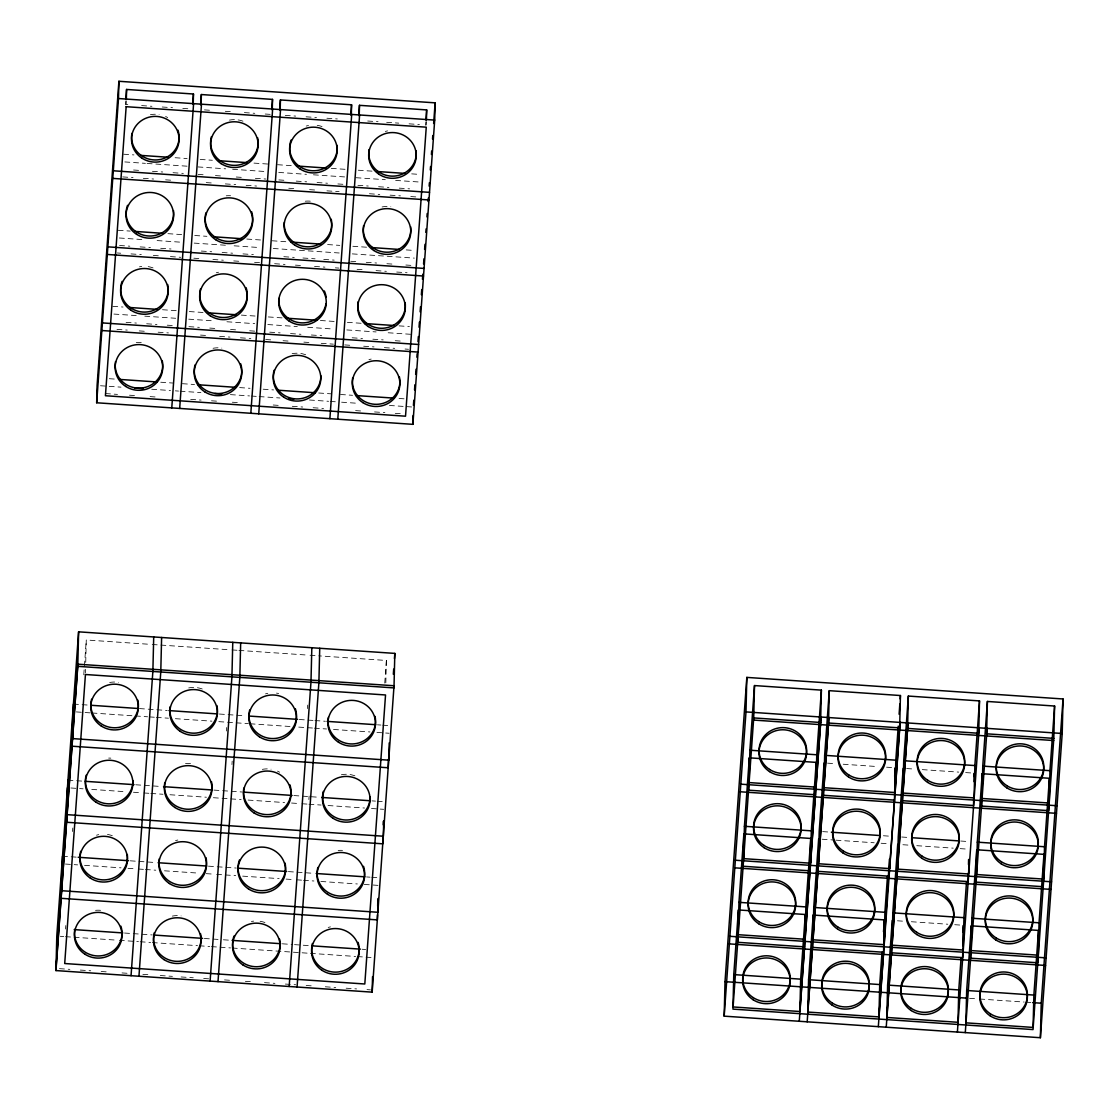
<?xml version="1.0" encoding="UTF-8"?>
<svg xmlns="http://www.w3.org/2000/svg" width="1119" height="1119" viewBox="0 0 1119 1119"><rect width="100%" height="100%" fill="white"/><g stroke="black" fill="none" stroke-linecap="round" stroke-linejoin="round"><path stroke-width="0.75" stroke-dasharray="5 3.75" d="M85.478 672.771L85.562 669.33M85.729 662.42L86.275 639.984L150.464 644.362M126.293 101.186L126.209 104.543L131.357 104.892M385.831 682.898L386.377 660.462L318.719 655.846M426.297 125.006L426.381 121.663M65.545 929.022L65.797 925.539M72.539 831.515L72.791 828.032M83.785 674.813L84.275 667.847M84.401 666.113L86.275 639.984M125.482 104.752L125.72 101.353M226.402 731.001L226.653 727.532M231.941 764.571L232.192 761.102M307.459 708.579L307.711 705.096M308.872 799.525L309.124 796.043M384.754 683.094L386.377 660.462M425.57 125.23L425.821 121.817M141.637 105.592L151.932 106.305M162.227 107.004L172.522 107.704M182.803 108.403L191.377 108.991M204.469 109.886L213.156 110.473M225.297 111.299L233.969 111.9M244.39 112.599L254.796 113.313M265.203 114.026L270.42 114.376M285.261 115.397L295.668 116.096M306.088 116.81L316.495 117.523M326.902 118.236L337.323 118.95M367.717 121.02L378.054 121.719M386.67 122.307L398.742 123.132M409.078 123.831L419.415 124.545M123.65 154.212L133.944 154.912M175.11 157.723L187.111 158.534M200.203 159.43L212.358 160.269M253.999 163.108L267.889 164.045M277.526 164.703L293.136 165.78M331.322 168.382L345.198 169.319M358.29 170.214L372.067 171.151M411.694 173.865L420.31 174.452M124.824 161.933L145.4 163.346M147.121 163.458L188.286 166.269M197.923 166.927L225.688 168.815M232.626 169.291L265.595 171.543M278.715 172.438L306.48 174.326M313.418 174.802L344.652 176.928M356.024 177.711L385.314 179.697M395.65 180.411L419.765 182.047M133.581 170.018L142.155 170.592M152.436 171.305L162.731 172.004M173.025 172.704L183.32 173.403M198.105 174.41L205.043 174.886M215.449 175.599L224.136 176.187M236.277 177.012L244.949 177.613M255.37 178.327L265.776 179.026M278.883 179.921L285.835 180.397M296.241 181.11L306.648 181.824M317.069 182.523L327.475 183.236M337.896 183.95L344.834 184.425M357.912 185.32L368.249 186.02M378.6 186.719L388.936 187.433M399.273 188.132L409.61 188.845M122.74 176.914L133.035 177.613M143.316 178.327L153.611 179.026M165.612 179.837L174.2 180.425M206.232 182.607L214.904 183.208M225.325 183.908L235.731 184.621M246.138 185.334L256.559 186.048M288.758 188.244L297.43 188.831M309.585 189.657L318.258 190.258M326.93 190.845L339.085 191.671M369.438 193.741L379.775 194.454M390.111 195.154L400.448 195.853M410.785 196.566L419.401 197.154M118.194 230.276L130.21 231.087M167.934 233.661L181.656 234.598M194.748 235.494L206.903 236.319M246.809 239.046L262.433 240.109M272.071 240.767L285.946 241.718M327.601 244.557L339.742 245.383M352.835 246.278L366.612 247.215M406.239 249.915L414.855 250.502M119.369 237.997L143.386 239.634M157.108 240.571L181.11 242.208M194.202 243.103L225.437 245.229M234.123 245.816L260.154 247.593M273.26 248.488L339.197 252.992M352.289 253.887L414.31 258.111M119.551 245.495L129.832 246.194M140.127 246.893L150.422 247.593M160.702 248.292L170.997 248.991M201.322 251.062L211.729 251.775M222.149 252.488L232.556 253.202M242.977 253.901L253.384 254.614M283.848 256.699L294.255 257.412M302.941 257.999L315.082 258.825M323.755 259.412L334.175 260.126M350.737 261.259L355.912 261.608M366.249 262.322L376.585 263.021M386.922 263.72L395.539 264.308M405.875 265.021L414.492 265.609M117.285 252.978L120.712 253.216M131.007 253.915L141.302 254.614M153.303 255.44L161.877 256.013M170.452 256.601L180.746 257.3M193.839 258.195L202.511 258.797M212.918 259.496L223.338 260.209M233.745 260.923L242.431 261.51M254.572 262.336L259.776 262.699M274.631 263.706L285.037 264.42M295.444 265.133L304.13 265.721M314.537 266.434L324.944 267.147M335.364 267.847L338.833 268.084M357.087 269.329L365.703 269.917M376.04 270.63L386.377 271.33M396.713 272.043L407.05 272.742M112.739 306.326L123.034 307.04M162.479 309.725L176.201 310.662M189.293 311.558L203.182 312.495M241.354 315.11L255.244 316.048M268.35 316.943L282.226 317.894M320.412 320.496L334.287 321.447M347.38 322.342L361.157 323.279M399.063 325.867L409.4 326.566M113.914 314.061L136.21 315.572M144.785 316.159L175.655 318.272M188.747 319.167L214.778 320.929M226.933 321.768L254.698 323.657M267.805 324.552L297.304 326.566M307.711 327.28L333.742 329.056M346.834 329.937L376.124 331.937M388.181 332.763L410.575 334.287M126.097 322.37L136.392 323.069M146.673 323.769L156.968 324.468M167.263 325.181L174.116 325.643M188.929 326.65L199.336 327.363M209.757 328.077L218.429 328.664M230.57 329.49L239.256 330.091M249.663 330.79L254.866 331.154M269.721 332.161L280.128 332.875M290.534 333.588L300.955 334.287M311.362 335.001L321.768 335.714M352.177 337.784L362.514 338.498M372.851 339.197L383.188 339.896M395.245 340.722L403.861 341.309M116.977 329.392L127.272 330.091M139.274 330.916L147.848 331.49M158.143 332.203L168.423 332.902M200.525 335.085L209.211 335.686M219.618 336.385L230.024 337.099M240.445 337.812L250.852 338.525M265.693 339.533L270.91 339.882M283.051 340.722L291.723 341.309M303.878 342.134L312.551 342.722M321.223 343.323L333.378 344.148M344.736 344.918L353.352 345.505M363.689 346.219L374.026 346.918M384.363 347.631L394.699 348.331M405.05 349.03L408.491 349.268M109.284 378.712L116.138 379.173M160.73 382.222L172.732 383.034M182.383 383.691L194.524 384.516M239.648 387.594L250.055 388.307M263.161 389.202L273.582 389.916M318.691 392.993L330.846 393.818M340.47 394.475L352.527 395.301M399.049 398.476L404.225 398.826M100.5 385.747L120.992 387.146M151.708 389.244L170.48 390.531M175.361 390.853L178.522 391.077M180.103 391.174L200.916 392.601M230.416 394.615L249.509 395.916M251.243 396.028L257.566 396.462M259.146 396.574L279.974 397.986M309.473 400.001L328.566 401.301M330.301 401.427L336.623 401.861M341.617 402.197L358.681 403.358M389.412 405.456L411.596 406.966M105.48 393.566L117.481 394.392M129.496 395.203L138.071 395.79M150.072 396.616L158.646 397.203M190.692 399.385L201.098 400.098M211.505 400.798L220.191 401.399M232.332 402.225L241.005 402.812M273.204 405.008L281.89 405.61M292.297 406.309L302.703 407.022M313.124 407.736L323.531 408.449M355.604 410.631L364.221 411.219M374.557 411.932L384.894 412.631M395.245 413.331L402.127 413.806M152.198 644.488L159.136 644.964M160.87 645.076L230.248 649.817M231.983 649.929L237.2 650.279M238.934 650.405L308.312 655.133M310.047 655.258L316.985 655.72M73.434 704.075L80.386 704.55M82.121 704.676L87.324 705.026M139.455 708.579L155.093 709.656M156.828 709.768L167.249 710.481M219.38 714.034L226.318 714.509M228.066 714.635L245.439 715.81M299.291 719.489L313.194 720.44M314.929 720.552L325.363 721.265M377.481 724.818L380.95 725.056M382.698 725.182L389.65 725.644M76.358 711.922L90.261 712.873M91.996 712.985L133.693 715.838M135.427 715.95L147.596 716.789M149.331 716.901L154.548 717.251M156.282 717.377L168.437 718.202M175.389 718.678L211.883 721.168M218.834 721.643L225.772 722.119M227.521 722.231L234.472 722.706M236.207 722.832L248.362 723.657M250.096 723.769L291.807 726.623M298.745 727.098L305.697 727.574M307.445 727.686L312.649 728.035M314.383 728.161L326.552 728.987M333.504 729.462L369.983 731.952M376.935 732.427L389.104 733.253M827.584 763.158L836.257 763.759M843.208 764.235L877.911 766.599M886.584 767.186L893.521 767.662M906.642 768.557L915.314 769.145M922.252 769.62L958.703 772.11M965.641 772.586L972.579 773.047M67.979 780.139L74.931 780.614M76.665 780.74L83.617 781.202M135.735 784.769L161.793 786.545M213.925 790.098L220.877 790.574M222.611 790.685L241.718 791.986M293.835 795.553L319.908 797.329M372.026 800.882L375.494 801.12M377.243 801.232L382.446 801.596M822.675 831.613L829.613 832.088M883.409 835.753L890.36 836.229M901.732 837.012L908.67 837.488M960.731 841.026L969.404 841.628M70.903 787.986L83.072 788.811M91.758 789.413L126.503 791.776M133.455 792.252L142.141 792.839M143.875 792.965L149.093 793.315M150.827 793.441L162.982 794.266M169.934 794.742L206.428 797.232M213.379 797.707L220.331 798.183M222.066 798.295L229.017 798.77M230.752 798.882L241.172 799.595M248.124 800.071L284.604 802.561M291.555 803.036L300.242 803.624M301.99 803.75L307.193 804.099M308.928 804.225L321.097 805.051M328.049 805.526L364.528 808.016M371.48 808.491L383.649 809.317M822.129 839.222L834.284 840.047M836.019 840.173L874.191 842.775M881.129 843.25L889.815 843.838M902.921 844.733L909.859 845.209M916.797 845.684L953.248 848.16M960.186 848.636L967.124 849.111M62.524 856.203L69.476 856.678M71.21 856.79L76.414 857.154M130.28 860.819L156.338 862.595M208.47 866.162L236.263 868.05M288.394 871.603L314.453 873.379M366.57 876.946L370.053 877.17M371.788 877.296L376.991 877.646M65.448 864.05L77.617 864.875M84.568 865.351L121.048 867.84M128 868.316L136.686 868.904M138.42 869.015L143.638 869.379M145.372 869.491L155.793 870.204M164.479 870.806L199.238 873.17M206.176 873.645L214.876 874.233M216.61 874.359L223.562 874.834M225.297 874.946L235.717 875.659M242.669 876.135L279.149 878.625M286.1 879.1L294.787 879.688M296.535 879.8L301.738 880.163M303.473 880.275L313.907 880.989M320.859 881.464L357.339 883.954M364.29 884.43L378.194 885.381M897.466 920.797L904.404 921.273M911.342 921.734L947.793 924.224M954.731 924.7L961.669 925.175M124.531 933.036L152.282 934.938M204.329 938.477L221.674 939.666M223.408 939.792L230.346 940.254M282.38 943.807L292.786 944.52M294.521 944.632L308.396 945.583M362.178 949.248L365.647 949.485M60.272 936.295L63.741 936.533M65.475 936.659L72.427 937.135M74.162 937.246L117.607 940.212M119.341 940.324L138.448 941.639M140.197 941.75L150.617 942.464M152.352 942.576L197.531 945.667M199.266 945.779L209.687 946.492M211.421 946.618L230.542 947.919M232.276 948.031L308.718 953.248M310.453 953.36L355.632 956.451M357.367 956.563L364.318 957.039M366.053 957.165L371.27 957.514M969.544 998.316L978.076 998.903M979.782 999.015L1024.165 1002.051M1025.871 1002.162L1030.991 1002.512M59.475 968.662L69.896 969.362M80.33 970.075L90.751 970.788M101.172 971.502L109.858 972.089M122.027 972.929L128.979 973.39M142.868 974.341L151.569 974.943M160.255 975.53L172.41 976.355M181.096 976.957L193.265 977.782M203.686 978.496L208.903 978.845M224.527 979.908L233.228 980.51M245.383 981.335L254.069 981.922M264.49 982.636L274.924 983.349M285.345 984.063L295.766 984.776M306.186 985.489L314.887 986.077M325.307 986.79L335.728 987.504M346.149 988.203L356.583 988.916M367.004 989.63L370.473 989.867M385.286 131.469A23.779 22.87 1.4 0 1 387.552 130.895M382.097 206.959A23.779 22.87 1.4 0 1 390.811 206.763M368.934 359.647A23.779 22.87 1.4 0 1 371.186 359.073M306.242 126.069A23.779 22.87 1.4 0 1 308.494 125.51M317.209 125.314A23.779 22.87 1.4 0 1 323.699 127.272M305.291 201.21A23.779 22.87 1.4 0 1 311.753 201.364M292.129 353.688A23.779 22.87 1.4 0 1 307.333 355.45M229.437 120.111A23.779 22.87 1.4 0 1 244.641 121.873M226.234 195.825A23.779 22.87 1.4 0 1 230.57 195.741M216.275 272.798A23.779 22.87 1.4 0 1 218.527 272.239M213.072 348.289A23.779 22.87 1.4 0 1 221.786 348.093M150.394 114.725A23.779 22.87 1.4 0 1 159.108 114.53M165.598 116.488A23.779 22.87 1.4 0 1 167.682 117.579M139.483 266.84A23.779 22.87 1.4 0 1 141.721 266.49M148.198 266.644A23.779 22.87 1.4 0 1 154.688 268.602M136.266 342.554A23.779 22.87 1.4 0 1 142.742 342.708M341.379 774.754A23.779 22.87 1.4 0 1 356.583 776.516M338.162 850.468A23.779 22.87 1.4 0 1 342.512 850.384M328.203 927.455A23.779 22.87 1.4 0 1 330.469 926.882M265.525 693.878A23.779 22.87 1.4 0 1 267.777 693.304M276.491 693.109A23.779 22.87 1.4 0 1 278.645 693.542M262.322 769.368A23.779 22.87 1.4 0 1 271.036 769.173M277.526 771.131A23.779 22.87 1.4 0 1 279.624 772.222M251.411 921.483A23.779 22.87 1.4 0 1 253.663 921.133M260.126 921.287A23.779 22.87 1.4 0 1 266.616 923.245M188.719 687.919A23.779 22.87 1.4 0 1 203.924 689.682M185.516 763.62A23.779 22.87 1.4 0 1 191.978 763.773M175.557 840.607A23.779 22.87 1.4 0 1 177.809 840.033M172.354 916.097A23.779 22.87 1.4 0 1 181.068 915.901M109.662 682.52A23.779 22.87 1.4 0 1 118.376 682.324M108.669 758.095A23.779 22.87 1.4 0 1 110.809 758.15M96.5 835.208A23.779 22.87 1.4 0 1 98.766 834.648M107.466 834.438A23.779 22.87 1.4 0 1 113.956 836.411M95.549 910.348A23.779 22.87 1.4 0 1 102.011 910.502"/><path stroke-width="1.5" d="M56.006 968.425L77.826 664.182L394.028 685.751L372.165 992.147L55.95 970.579L56.789 936.057L78.61 631.829L394.825 653.398L393.986 687.905L77.77 666.337L78.61 631.829M61.979 863.812L61.125 898.319L377.341 919.888L377.467 914.713M62.524 856.203L61.671 890.71L377.886 912.279L378.222 898.473M67.434 787.748L66.581 822.255L382.796 843.824L382.964 836.928M67.979 780.139L67.126 814.66L383.341 836.215L383.719 820.689M72.889 711.684L72.036 746.205L388.251 767.774L388.461 759.144M73.434 704.075L72.581 738.596L388.797 760.165L389.216 742.904M96.668 402.77L97.087 385.523L118.908 81.281L435.123 102.85L434.704 120.097L412.883 424.339L96.668 402.77L118.488 98.528L118.908 81.281M126.335 99.507L126.573 89.45L193.461 94.01L193.223 104.067M153.709 636.949L152.869 671.456L131.049 975.698M161.612 637.48L160.772 672.001L138.952 976.244M201.126 104.613L201.364 94.542L272.518 99.395L272.267 109.466M232.766 642.334L231.927 676.855L210.106 981.097M240.669 642.879L239.83 677.387L218.009 981.629M280.184 109.998L280.421 99.941L351.576 104.794L351.324 114.851M311.823 647.733L310.97 682.24L289.164 986.482M319.726 648.265L318.887 682.786L297.067 987.028M359.227 115.397L359.479 105.326L426.675 109.914L426.423 119.985M372.165 992.147L372.543 976.607M377.676 906.082L377.844 899.186M383.257 824.843L383.341 821.388M412.883 424.339L413.093 415.471M724.175 1016.15L725.014 981.643L746.835 677.401L1063.05 698.969L1062.211 733.477L1040.39 1037.719L724.175 1016.15L745.995 711.908L746.835 677.401M733.77 974.593L732.987 1006.946L799.875 1011.506L804.505 946.856L805.302 914.503L738.414 909.943L733.77 974.593L800.658 979.153L799.875 1011.506M738.414 909.943L737.617 942.296L804.505 946.856M738.96 902.334L738.162 934.687L805.051 939.261L809.96 870.806L810.757 838.453L743.869 833.879L738.96 902.334L805.848 906.908L805.051 939.261M743.869 833.879L743.072 866.246L809.96 870.806M744.415 826.284L743.617 858.637L810.506 863.197L815.415 794.742L816.213 762.389L749.324 757.829L744.415 826.284L811.303 830.844L810.506 863.197M749.324 757.829L748.527 790.182L815.415 794.742M749.87 750.22L749.073 782.573L815.961 787.133L820.605 722.482L821.388 690.129L754.5 685.569L749.87 750.22L816.758 754.779L815.961 787.133M1054.602 706.033L1049.958 770.683L1049.174 803.036L981.978 798.462L982.762 766.109L987.406 701.459L1054.602 706.033L1053.804 738.386L1033.033 1029.578L732.931 1009.114L753.716 717.922L754.5 685.569M807.778 1012.052L808.575 979.698L813.205 915.048L884.36 919.902L883.562 952.255L878.933 1016.905L807.778 1012.052L812.422 947.401L813.205 915.048M812.967 939.792L813.751 907.439L818.66 838.984L817.863 871.337L812.967 939.792L884.108 944.646L889.437 859.168M818.409 863.728L819.206 831.375L824.116 762.92L823.318 795.287L818.409 863.728L889.563 868.582L894.473 800.127L895.27 767.774L894.654 776.334M823.864 787.678L824.661 755.325L829.291 690.675L900.445 695.528L899.648 727.882L895.018 792.532L823.864 787.678L828.508 723.028L829.291 690.675M878.933 1016.905L879.716 984.552L882.038 952.227M884.108 944.646L884.905 912.293L887.479 876.359M889.563 868.582L889.773 860.077M886.835 1017.451L887.619 985.084L892.263 920.433L891.465 952.787L886.835 1017.451L957.976 1022.29L958.773 989.937L961.095 957.612M895.018 792.532L895.815 760.179L898.249 726.147M892.011 945.191L892.808 912.838L897.718 844.383L896.92 876.736L892.011 945.191L963.165 950.045L963.949 917.678L966.536 881.744M897.466 869.127L898.263 836.774L903.173 768.319L902.376 800.672L897.466 869.127L968.62 873.981L968.956 860.357M979.503 700.914L974.859 765.564L974.076 797.917L902.921 793.063L903.718 760.71L908.348 696.06L979.503 700.914L978.705 733.267L907.565 728.413L908.348 696.06M962.83 949.136L962.62 957.64L891.465 952.787M962.913 945.723L963.403 925.287L962.913 932.099M968.285 873.072L968.075 881.59L896.92 876.736M968.481 864.553L968.606 859.448M966.676 990.483L965.879 1022.836L1033.075 1027.424L1033.872 995.071L1038.502 930.407L971.306 925.833L966.676 990.483L1033.872 995.071M973.74 797.008L973.53 805.526L902.376 800.672M974.103 781.691L974.313 773.173L974.076 776.6M971.306 925.833L970.523 958.186L1037.719 962.774L1038.502 930.407M971.851 918.223L971.068 950.577L1038.264 955.164L1039.047 922.811L1043.957 854.356L976.761 849.769L971.851 918.223L1039.047 922.811M976.761 849.769L975.978 882.122L1043.174 886.71L1043.957 854.356M977.307 842.159L976.523 874.512L1043.719 879.1L1044.503 846.747L1049.412 778.292L982.216 773.705L977.307 842.159L1044.503 846.747M982.216 773.705L981.433 806.072L1048.629 810.646L1049.412 778.292M987.406 701.459L986.608 733.812L1053.804 738.386M1040.39 1037.719L1041.229 1003.211L1063.05 698.969M55.95 970.579L77.77 666.337M125.846 99.647L126.573 89.45M192.734 104.221L193.461 94.01M171.766 407.903L193.587 103.661M200.637 104.752L201.364 94.542M179.669 408.435L201.49 104.193M271.791 109.606L272.518 99.395M250.824 413.289L272.644 109.047M279.694 110.152L280.421 99.941M258.727 413.834L280.547 109.592M350.834 115.005L351.576 104.794M329.881 418.674L351.702 114.446M358.751 115.537L359.479 105.326M337.784 419.219L359.605 114.977M425.947 120.125L426.675 109.914M393.328 674.253L393.706 669.036M394.447 658.601L394.825 653.398M413.429 405.372L413.792 400.21M414.534 389.888L414.911 384.726M415.653 374.403L416.016 369.242M416.883 357.199L417.135 353.758M417.988 341.715L418.366 336.553M419.038 327.224L419.401 322.09M420.143 311.823L420.506 306.69M421.359 294.703L421.737 289.569M422.464 279.302L422.842 274.169M423.569 263.902L423.947 258.769M424.605 249.453L424.982 244.32M425.835 232.332L426.087 228.919M426.94 216.932L427.192 213.519M428.045 201.532L428.297 198.105M429.15 186.132L429.402 182.705M430.311 169.948L430.563 166.507M431.416 154.464L431.668 151.023M432.535 138.98L432.773 135.539M433.64 123.496L435.123 102.85M800.658 979.153L805.302 914.503M805.848 906.908L810.757 838.453M811.303 830.844L816.213 762.389M816.758 754.779L821.388 690.129M799.274 1021.269L821.094 717.041M807.177 1021.815L828.997 717.573M883.506 931.805L884.36 919.902M899.103 714.244L899.83 704.033M900.208 698.927L900.445 695.528M878.331 1026.669L900.152 722.426M902.921 793.063L907.565 728.413M886.234 1027.2L908.055 722.972M957.388 1032.054L979.195 727.826M965.291 1032.599L987.112 728.357M118.488 98.528L434.704 120.097M140.812 155.387L168.242 157.247M219.296 160.73L247.061 162.633M296.605 166.004L326.119 168.018M377.243 171.515L404.812 173.389M113.313 170.787L429.514 192.356M112.767 178.397L428.969 199.965M135.357 231.437L162.787 233.311M213.841 236.794L241.606 238.697M291.15 242.068L320.663 244.082M371.788 247.565L399.357 249.453M107.858 246.851L424.059 268.42M107.312 254.461L423.514 276.029M129.902 307.501L157.331 309.376M208.386 312.858L236.151 314.747M285.709 318.132L316.943 320.258M364.612 323.517L393.902 325.503M102.402 322.915L418.604 344.484M101.857 330.525L418.058 352.079M119.565 379.411L157.303 381.985M197.993 384.754L236.179 387.356M278.785 390.265L315.222 392.755M355.982 395.539L393.888 398.112M134.644 388.083L143.176 388.657M214.806 393.552L221.744 394.028M288.646 398.588L293.863 398.937M745.995 711.908L1062.211 733.477M753.716 717.922L820.605 722.482M828.508 723.028L899.648 727.882M753.66 720.076L1053.762 740.554M90.807 705.264L137.721 708.467M168.983 710.593L217.632 713.922M248.908 716.048L297.556 719.363M327.098 721.377L375.746 724.706M824.661 755.325L895.815 760.179M903.718 760.71L974.859 765.564M982.762 766.109L1049.958 770.683M740.806 784.167L1057.021 805.736M823.318 795.287L894.473 800.127M740.26 791.776L1056.476 813.345M85.352 781.328L134 784.643M163.528 786.657L212.176 789.972M243.452 792.112L292.101 795.427M321.643 797.441L370.291 800.756M831.347 832.214L879.94 835.529M912.139 837.725L958.997 840.915M735.351 860.231L1051.566 881.8M817.863 871.337L889.018 876.191M734.805 867.84L1051.021 889.409M78.162 857.266L128.545 860.707M158.087 862.721L206.721 866.036M237.997 868.176L286.646 871.491M316.187 873.505L364.836 876.82M813.751 907.439L884.905 912.293M892.808 912.838L963.949 917.678M729.896 936.295L1046.111 957.864M812.422 947.401L883.562 952.255M729.35 943.89L1045.566 965.459M74.218 929.609L122.796 932.924M154.016 935.05L202.595 938.365M232.081 940.38L280.645 943.695M311.865 945.821L360.444 949.136M808.575 979.698L879.716 984.552M887.619 985.084L958.773 989.937M725.014 981.643L966.131 998.092M1032.697 1002.624L1041.229 1003.211M416.114 150.715A23.779 22.87 1.4 0 1 391.972 176.145A23.779 22.87 1.4 0 1 369.032 149.624M410.659 226.779A23.779 22.87 1.4 0 1 386.517 252.209A23.779 22.87 1.4 0 1 363.577 225.674M405.204 302.843A23.779 22.87 1.4 0 1 381.061 328.273A23.779 22.87 1.4 0 1 358.122 301.738M399.385 376.739A23.779 22.87 1.4 0 1 376.739 404.323A23.779 22.87 1.4 0 1 352.667 377.802M337.071 145.33A23.779 22.87 1.4 0 1 310.676 170.606A23.779 22.87 1.4 0 1 291.094 140.057M331.238 219.226A23.779 22.87 1.4 0 1 309.669 246.767A23.779 22.87 1.4 0 1 284.282 222.331M326.007 303.669A23.779 22.87 1.4 0 1 299.836 322.734A23.779 22.87 1.4 0 1 278.827 298.395M324.356 290.968A23.779 22.87 1.4 0 1 326.161 297.444M320.845 375.634A23.779 22.87 1.4 0 1 294.353 398.784A23.779 22.87 1.4 0 1 274.057 370.319M257.65 137.777A23.779 22.87 1.4 0 1 233.899 165.36A23.779 22.87 1.4 0 1 211.365 136.756M251.593 211.659A23.779 22.87 1.4 0 1 229.605 241.424A23.779 22.87 1.4 0 1 205.91 212.82M246.138 287.723A23.779 22.87 1.4 0 1 224.15 317.488A23.779 22.87 1.4 0 1 200.469 288.87M240.683 363.787A23.779 22.87 1.4 0 1 218.695 393.538A23.779 22.87 1.4 0 1 195.014 364.934M177.991 130.21A23.779 22.87 1.4 0 1 157.108 159.919A23.779 22.87 1.4 0 1 131.874 133.441M173.501 210.596A23.779 22.87 1.4 0 1 147.121 235.871A23.779 22.87 1.4 0 1 127.538 205.337M167.682 284.506A23.779 22.87 1.4 0 1 142.798 312.047A23.779 22.87 1.4 0 1 122.083 281.387M162.227 360.556A23.779 22.87 1.4 0 1 139.581 388.153A23.779 22.87 1.4 0 1 115.509 361.619M375.033 716.356A23.779 22.87 1.4 0 1 352.387 743.953A23.779 22.87 1.4 0 1 328.301 717.419M370.095 796.7A23.779 22.87 1.4 0 1 343.589 819.863A23.779 22.87 1.4 0 1 323.307 791.399M363.521 866.302A23.779 22.87 1.4 0 1 341.533 896.067A23.779 22.87 1.4 0 1 317.852 867.463M358.066 942.366A23.779 22.87 1.4 0 1 336.078 972.131A23.779 22.87 1.4 0 1 312.397 943.513M295.374 708.789A23.779 22.87 1.4 0 1 273.4 738.554A23.779 22.87 1.4 0 1 249.705 709.95M289.919 784.853A23.779 22.87 1.4 0 1 269.05 814.562A23.779 22.87 1.4 0 1 243.802 788.084M285.065 863.085A23.779 22.87 1.4 0 1 260.181 890.626A23.779 22.87 1.4 0 1 239.466 859.979M279.61 939.149A23.779 22.87 1.4 0 1 254.726 966.69A23.779 22.87 1.4 0 1 234.011 936.03M216.918 705.571A23.779 22.87 1.4 0 1 194.286 733.169A23.779 22.87 1.4 0 1 170.2 706.635M211.477 781.635A23.779 22.87 1.4 0 1 188.831 809.233A23.779 22.87 1.4 0 1 164.745 782.699M206.022 857.7A23.779 22.87 1.4 0 1 183.376 885.283A23.779 22.87 1.4 0 1 159.29 858.763M200.567 933.75A23.779 22.87 1.4 0 1 176.816 961.347A23.779 22.87 1.4 0 1 154.282 932.728M137.875 700.186A23.779 22.87 1.4 0 1 114.124 727.77A23.779 22.87 1.4 0 1 91.604 699.165M132.937 780.53A23.779 22.87 1.4 0 1 106.431 803.68A23.779 22.87 1.4 0 1 86.149 775.229M127.328 854.468A23.779 22.87 1.4 0 1 102.081 879.842A23.779 22.87 1.4 0 1 80.694 851.279M120.908 926.196A23.779 22.87 1.4 0 1 100.025 955.906A23.779 22.87 1.4 0 1 74.777 929.427M85.436 674.505L64.706 963.529L364.808 983.993L385.537 694.969L85.436 674.505M126.153 106.697L105.424 395.734L405.526 416.198L426.255 127.174L126.153 106.697M1006.68 787.762A23.779 22.87 1.4 0 0 1043.663 770.431A23.779 22.87 1.4 0 0 1009.506 748.247A23.779 22.87 1.4 0 0 1006.68 787.762M1006.736 785.608A23.779 22.87 1.4 0 0 1043.719 768.277A23.779 22.87 1.4 0 0 1009.562 746.093A23.779 22.87 1.4 0 0 1006.736 785.608M1001.225 863.826A23.779 22.87 1.4 0 0 1038.208 846.496A23.779 22.87 1.4 0 0 1004.051 824.311A23.779 22.87 1.4 0 0 1001.225 863.826M1001.281 861.672A23.779 22.87 1.4 0 0 1038.264 844.341A23.779 22.87 1.4 0 0 1004.107 822.143A23.779 22.87 1.4 0 0 1001.281 861.672M995.77 939.89A23.779 22.87 1.4 0 0 1032.753 922.56A23.779 22.87 1.4 0 0 998.596 900.361A23.779 22.87 1.4 0 0 995.77 939.89M995.826 937.736A23.779 22.87 1.4 0 0 1032.809 920.391A23.779 22.87 1.4 0 0 998.652 898.207A23.779 22.87 1.4 0 0 995.826 937.736M990.315 1015.954A23.779 22.87 1.4 0 0 1027.298 998.61A23.779 22.87 1.4 0 0 993.154 976.425A23.779 22.87 1.4 0 0 990.315 1015.954M990.371 1013.786A23.779 22.87 1.4 0 0 1027.354 996.456A23.779 22.87 1.4 0 0 993.196 974.271A23.779 22.87 1.4 0 0 990.371 1013.786M927.623 782.377A23.779 22.87 1.4 0 0 964.62 765.046A23.779 22.87 1.4 0 0 930.462 742.848A23.779 22.87 1.4 0 0 927.623 782.377M927.679 780.223A23.779 22.87 1.4 0 0 964.662 762.878A23.779 22.87 1.4 0 0 930.504 740.694A23.779 22.87 1.4 0 0 927.679 780.223M922.168 858.441A23.779 22.87 1.4 0 0 959.165 841.096A23.779 22.87 1.4 0 0 925.007 818.912A23.779 22.87 1.4 0 0 922.168 858.441M922.224 856.273A23.779 22.87 1.4 0 0 959.207 838.942A23.779 22.87 1.4 0 0 925.063 816.758A23.779 22.87 1.4 0 0 922.224 856.273M916.713 934.491A23.779 22.87 1.4 0 0 953.71 917.16A23.779 22.87 1.4 0 0 919.552 894.976A23.779 22.87 1.4 0 0 916.713 934.491M916.769 932.337A23.779 22.87 1.4 0 0 953.766 915.006A23.779 22.87 1.4 0 0 919.608 892.822A23.779 22.87 1.4 0 0 916.769 932.337M911.258 1010.555A23.779 22.87 1.4 0 0 948.255 993.224A23.779 22.87 1.4 0 0 914.097 971.04A23.779 22.87 1.4 0 0 911.258 1010.555M911.314 1008.401A23.779 22.87 1.4 0 0 948.311 991.07A23.779 22.87 1.4 0 0 914.153 968.872A23.779 22.87 1.4 0 0 911.314 1008.401M848.566 776.978A23.779 22.87 1.4 0 0 885.563 759.647A23.779 22.87 1.4 0 0 851.405 737.463A23.779 22.87 1.4 0 0 848.566 776.978M848.622 774.824A23.779 22.87 1.4 0 0 885.619 757.493A23.779 22.87 1.4 0 0 851.461 735.309A23.779 22.87 1.4 0 0 848.622 774.824M843.111 853.042A23.779 22.87 1.4 0 0 880.107 835.711A23.779 22.87 1.4 0 0 845.95 813.527A23.779 22.87 1.4 0 0 843.111 853.042M843.166 850.888A23.779 22.87 1.4 0 0 880.163 833.557A23.779 22.87 1.4 0 0 846.006 811.359A23.779 22.87 1.4 0 0 843.166 850.888M837.655 929.106A23.779 22.87 1.4 0 0 874.652 911.775A23.779 22.87 1.4 0 0 840.495 889.577A23.779 22.87 1.4 0 0 837.655 929.106M837.711 926.952A23.779 22.87 1.4 0 0 874.708 909.607A23.779 22.87 1.4 0 0 840.551 887.423A23.779 22.87 1.4 0 0 837.711 926.952M832.2 1005.17A23.779 22.87 1.4 0 0 869.197 987.825A23.779 22.87 1.4 0 0 835.04 965.641A23.779 22.87 1.4 0 0 832.2 1005.17M832.256 1003.002A23.779 22.87 1.4 0 0 869.253 985.671A23.779 22.87 1.4 0 0 835.096 963.487A23.779 22.87 1.4 0 0 832.256 1003.002M769.522 771.592A23.779 22.87 1.4 0 0 806.505 754.262A23.779 22.87 1.4 0 0 772.348 732.064A23.779 22.87 1.4 0 0 769.522 771.592M769.564 769.438A23.779 22.87 1.4 0 0 806.561 752.094A23.779 22.87 1.4 0 0 772.404 729.91A23.779 22.87 1.4 0 0 769.564 769.438M764.067 847.656A23.779 22.87 1.4 0 0 801.05 830.312A23.779 22.87 1.4 0 0 766.893 808.128A23.779 22.87 1.4 0 0 764.067 847.656M764.109 845.488A23.779 22.87 1.4 0 0 801.106 828.158A23.779 22.87 1.4 0 0 766.949 805.974A23.779 22.87 1.4 0 0 764.109 845.488M758.612 923.707A23.779 22.87 1.4 0 0 795.595 906.376A23.779 22.87 1.4 0 0 761.438 884.192A23.779 22.87 1.4 0 0 758.612 923.707M758.668 921.552A23.779 22.87 1.4 0 0 795.651 904.222A23.779 22.87 1.4 0 0 761.493 882.038A23.779 22.87 1.4 0 0 758.668 921.552M753.157 999.771A23.779 22.87 1.4 0 0 790.14 982.44A23.779 22.87 1.4 0 0 755.982 960.256A23.779 22.87 1.4 0 0 753.157 999.771M753.213 997.616A23.779 22.87 1.4 0 0 790.196 980.286A23.779 22.87 1.4 0 0 756.038 958.088A23.779 22.87 1.4 0 0 753.213 997.616M379.173 174.382A23.779 22.87 1.4 0 0 416.17 157.052A23.779 22.87 1.4 0 0 382.013 134.867A23.779 22.87 1.4 0 0 379.173 174.382M373.718 250.446A23.779 22.87 1.4 0 0 410.715 233.116A23.779 22.87 1.4 0 0 376.557 210.931A23.779 22.87 1.4 0 0 373.718 250.446M368.263 326.51A23.779 22.87 1.4 0 0 405.26 309.18A23.779 22.87 1.4 0 0 371.102 286.982A23.779 22.87 1.4 0 0 368.263 326.51M362.808 402.574A23.779 22.87 1.4 0 0 399.805 385.23A23.779 22.87 1.4 0 0 365.647 363.046A23.779 22.87 1.4 0 0 362.808 402.574M300.116 168.997A23.779 22.87 1.4 0 0 337.113 151.666A23.779 22.87 1.4 0 0 302.955 129.468A23.779 22.87 1.4 0 0 300.116 168.997M294.661 245.061A23.779 22.87 1.4 0 0 331.658 227.716A23.779 22.87 1.4 0 0 297.5 205.532A23.779 22.87 1.4 0 0 294.661 245.061M289.206 321.111A23.779 22.87 1.4 0 0 326.202 303.781A23.779 22.87 1.4 0 0 292.045 281.596A23.779 22.87 1.4 0 0 289.206 321.111M283.75 397.175A23.779 22.87 1.4 0 0 320.747 379.845A23.779 22.87 1.4 0 0 286.59 357.66A23.779 22.87 1.4 0 0 283.75 397.175M221.072 163.598A23.779 22.87 1.4 0 0 258.055 146.267A23.779 22.87 1.4 0 0 223.898 124.083A23.779 22.87 1.4 0 0 221.072 163.598M215.617 239.662A23.779 22.87 1.4 0 0 252.6 222.331A23.779 22.87 1.4 0 0 218.443 200.147A23.779 22.87 1.4 0 0 215.617 239.662M210.162 315.726A23.779 22.87 1.4 0 0 247.145 298.395A23.779 22.87 1.4 0 0 212.988 276.197A23.779 22.87 1.4 0 0 210.162 315.726M204.707 391.79A23.779 22.87 1.4 0 0 241.69 374.445A23.779 22.87 1.4 0 0 207.533 352.261A23.779 22.87 1.4 0 0 204.707 391.79M142.015 158.213A23.779 22.87 1.4 0 0 178.998 140.882A23.779 22.87 1.4 0 0 144.841 118.684A23.779 22.87 1.4 0 0 142.015 158.213M136.56 234.277A23.779 22.87 1.4 0 0 173.543 216.932A23.779 22.87 1.4 0 0 139.385 194.748A23.779 22.87 1.4 0 0 136.56 234.277M131.105 310.327A23.779 22.87 1.4 0 0 168.088 292.996A23.779 22.87 1.4 0 0 133.944 270.812A23.779 22.87 1.4 0 0 131.105 310.327M125.65 386.391A23.779 22.87 1.4 0 0 162.647 369.06A23.779 22.87 1.4 0 0 128.489 346.876A23.779 22.87 1.4 0 0 125.65 386.391M338.456 742.191A23.779 22.87 1.4 0 0 375.438 724.86A23.779 22.87 1.4 0 0 341.281 702.662A23.779 22.87 1.4 0 0 338.456 742.191M333 818.255A23.779 22.87 1.4 0 0 369.983 800.91A23.779 22.87 1.4 0 0 335.826 778.726A23.779 22.87 1.4 0 0 333 818.255M327.545 894.305A23.779 22.87 1.4 0 0 364.528 876.974A23.779 22.87 1.4 0 0 330.371 854.79A23.779 22.87 1.4 0 0 327.545 894.305M322.09 970.369A23.779 22.87 1.4 0 0 359.073 953.038A23.779 22.87 1.4 0 0 324.93 930.854A23.779 22.87 1.4 0 0 322.09 970.369M259.398 736.792A23.779 22.87 1.4 0 0 296.395 719.461A23.779 22.87 1.4 0 0 262.238 697.277A23.779 22.87 1.4 0 0 259.398 736.792M253.943 812.856A23.779 22.87 1.4 0 0 290.94 795.525A23.779 22.87 1.4 0 0 256.783 773.341A23.779 22.87 1.4 0 0 253.943 812.856M248.488 888.92A23.779 22.87 1.4 0 0 285.485 871.589A23.779 22.87 1.4 0 0 251.327 849.391A23.779 22.87 1.4 0 0 248.488 888.92M243.033 964.984A23.779 22.87 1.4 0 0 280.03 947.639A23.779 22.87 1.4 0 0 245.872 925.455A23.779 22.87 1.4 0 0 243.033 964.984M180.341 731.406A23.779 22.87 1.4 0 0 217.338 714.076A23.779 22.87 1.4 0 0 183.18 691.878A23.779 22.87 1.4 0 0 180.341 731.406M174.886 807.47A23.779 22.87 1.4 0 0 211.883 790.126A23.779 22.87 1.4 0 0 177.725 767.942A23.779 22.87 1.4 0 0 174.886 807.47M169.431 883.52A23.779 22.87 1.4 0 0 206.428 866.19A23.779 22.87 1.4 0 0 172.27 844.006A23.779 22.87 1.4 0 0 169.431 883.52M163.975 959.584A23.779 22.87 1.4 0 0 200.972 942.254A23.779 22.87 1.4 0 0 166.815 920.07A23.779 22.87 1.4 0 0 163.975 959.584M101.297 726.021A23.779 22.87 1.4 0 0 138.28 708.677A23.779 22.87 1.4 0 0 104.123 686.493A23.779 22.87 1.4 0 0 101.297 726.021M95.842 802.071A23.779 22.87 1.4 0 0 132.825 784.741A23.779 22.87 1.4 0 0 98.668 762.557A23.779 22.87 1.4 0 0 95.842 802.071M90.387 878.135A23.779 22.87 1.4 0 0 127.37 860.805A23.779 22.87 1.4 0 0 93.213 838.607A23.779 22.87 1.4 0 0 90.387 878.135M84.932 954.199A23.779 22.87 1.4 0 0 121.915 936.855A23.779 22.87 1.4 0 0 87.758 914.671A23.779 22.87 1.4 0 0 84.932 954.199"/></g></svg>
